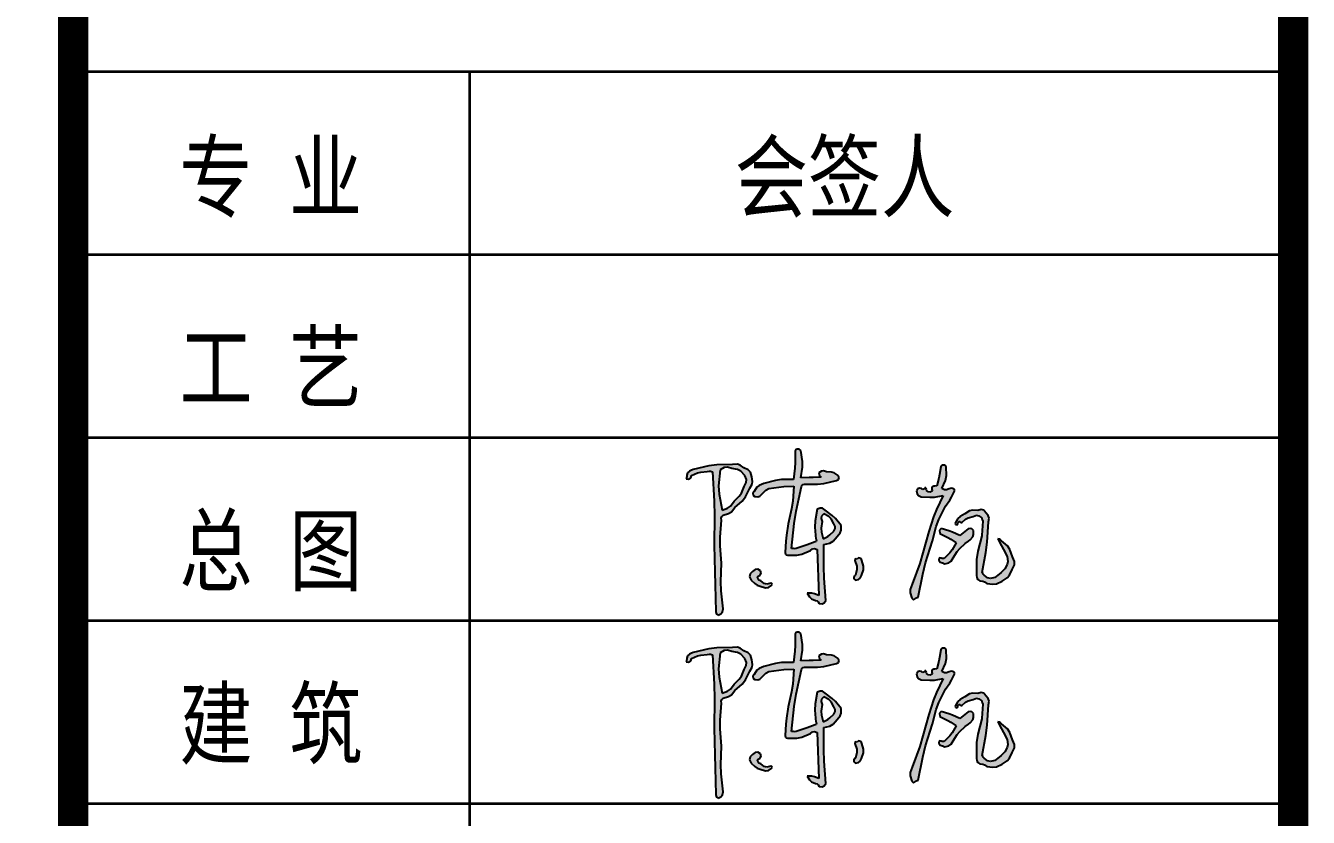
# Model space of a CAD drawing. Extents: x 1109697 to 1467097, y -139975 to 53891.
# Drawn here: x 1188641 to 1192847, y -127119 to -124523 of the extents above; entities that cross this region are included whole.
import ezdxf

# ---------------------------------------------------------------- set-up
doc = ezdxf.new("R2010")
doc.units = 0
doc.header["$LTSCALE"] = 1000
doc.header["$MEASUREMENT"] = 0
for name, color, linetype in [('A-ANNO-TEXT', 7, 'Continuous'), ('PUB_TEXT', 7, 'Continuous'), ('PUB_TITLE', 4, 'Continuous')]:
    doc.layers.add(name, color=color, linetype=linetype)
doc.layers.add('图框', color=4, linetype='Continuous', lineweight=35)
doc.styles.add('-黑体', font='simhei.ttf', dxfattribs={"width": 0.8})

# ---------------------------------------------------------------- blocks, each defined once
blk = doc.blocks.new('陈岚')
h = blk.add_hatch(color=256)
h.paths.add_polyline_path([(-3.976, 1.115), (-3.926, 1.233), (-3.919, 1.31), (-3.948, 1.435), (-3.991, 1.559), (-4.054, 1.625), (-4.177, 1.671), (-4.289, 1.741), (-4.366, 1.759), (-4.497, 1.747), (-4.936, 1.709), (-5.158, 1.666), (-5.58, 1.539), (-5.645, 1.504), (-5.677, 1.483), (-5.733, 1.435), (-5.745, 1.368), (-5.75, 1.335), (-5.761, 1.268), (-5.692, 1.257), (-5.632, 1.297), (-5.615, 1.365), (-5.457, 1.448), (-5.368, 1.477), (-5.191, 1.504), (-5.132, 1.517), (-5.098, 1.517), (-5.039, 1.504), (-4.944, 0.696), (-4.909, 0.289), (-4.865, -0.524), (-4.806, -1.258), (-4.774, -1.625), (-4.705, -2.358), (-4.696, -2.405), (-4.677, -2.431), (-4.636, -2.455), (-4.56, -2.411), (-4.525, -2.361), (-4.511, -2.274), (-4.592, -1.773), (-4.617, -1.518), (-4.636, -1.01), (-4.7, -0.536), (-4.714, -0.294), (-4.705, 0.185), (-4.718, 0.24), (-4.708, 0.281), (-4.67, 0.324), (-4.522, 0.374), (-4.447, 0.431), (-4.358, 0.56), (-4.165, 0.748), (-4.083, 0.868)])
h.paths.add_polyline_path([(-4.848, 1.127), (-4.837, 1.574), (-4.728, 1.649), (-4.639, 1.664), (-4.511, 1.629), (-4.35, 1.61), (-4.263, 1.571), (-4.143, 1.463), (-4.09, 1.352), (-4.09, 1.267), (-4.143, 1.157), (-4.205, 0.968), (-4.259, 0.874), (-4.393, 0.726), (-4.486, 0.589), (-4.56, 0.528), (-4.712, 0.462), (-4.822, 0.896)], flags=16)
h.paths.add_polyline_path([(-2.535, 1.294), (-2.511, 1.314), (-2.469, 1.324), (-2.114, 1.348), (-1.935, 1.379), (-1.593, 1.477), (-1.541, 1.508), (-1.524, 1.569), (-1.552, 1.622), (-1.671, 1.689), (-1.749, 1.707), (-1.885, 1.699), (-1.966, 1.724), (-2.025, 1.714), (-2.093, 1.664), (-2.081, 1.611), (-2.065, 1.583), (-2.024, 1.546), (-2.246, 1.523), (-2.357, 1.512), (-2.58, 1.49), (-2.557, 1.793), (-2.569, 1.951), (-2.635, 2.248), (-2.684, 2.285), (-2.751, 2.276), (-2.788, 2.227), (-2.769, 1.911), (-2.769, 1.751), (-2.788, 1.435), (-3.119, 1.408), (-3.286, 1.373), (-3.601, 1.268), (-3.728, 1.211), (-3.79, 1.154), (-3.858, 1.032), (-3.885, 0.982), (-3.871, 0.924), (-3.823, 0.893), (-3.741, 0.891), (-3.689, 0.914), (-3.635, 0.976), (-3.571, 1.054), (-3.532, 1.088), (-3.448, 1.143), (-3.175, 1.2), (-3.037, 1.223), (-2.76, 1.254), (-2.766, 0.83), (-2.786, 0.617), (-2.858, 0.199), (-2.884, -0.123), (-2.889, -0.285), (-2.885, -0.607), (-2.879, -0.646), (-2.855, -0.67), (-2.816, -0.677), (-2.557, -0.658), (-2.422, -0.62), (-2.191, -0.503), (-2.139, -0.451), (-2.078, -0.439), (-2.01, -0.468), (-1.956, -0.974), (-1.931, -1.226), (-1.885, -1.732), (-2.008, -1.695), (-2.076, -1.686), (-2.205, -1.691), (-2.138, -1.794), (-2.082, -1.84), (-1.968, -1.885), (-1.916, -1.891), (-1.885, -1.91), (-1.857, -1.955), (-1.777, -1.964), (-1.717, -1.934), (-1.677, -1.864), (-1.764, -1.248), (-1.795, -0.937), (-1.83, -0.315), (-1.664, -0.264), (-1.58, -0.204), (-1.475, -0.065), (-1.402, 0.039), (-1.38, 0.113), (-1.385, 0.24), (-1.554, 0.423), (-1.651, 0.505), (-1.857, 0.643), (-1.932, 0.686), (-1.993, 0.69), (-2.073, 0.657), (-2.11, 0.326), (-2.108, 0.154), (-2.066, -0.177), (-2.041, -0.199), (-2.044, -0.242), (-2.073, -0.26), (-2.292, -0.349), (-2.402, -0.393), (-2.621, -0.482), (-2.66, -0.482), (-2.68, -0.482), (-2.719, -0.482), (-2.692, 0.215), (-2.659, 0.565), (-2.552, 1.254)])
h.paths.add_polyline_path([(-1.941, 0.469), (-1.885, 0.532), (-1.743, 0.469), (-1.674, 0.408), (-1.593, 0.275), (-1.552, 0.205), (-1.548, 0.148), (-1.579, 0.073), (-1.677, -0.035), (-1.735, -0.084), (-1.857, -0.163), (-1.919, 0.023), (-1.932, 0.129), (-1.913, 0.324), (-1.95, 0.399)], flags=16)
h.paths.add_polyline_path([(-3.594, -1.302), (-3.537, -1.275), (-3.514, -1.213), (-3.538, -1.156), (-3.618, -1.115), (-3.694, -1.124), (-3.761, -1.184), (-3.823, -1.259), (-3.83, -1.342), (-3.781, -1.427), (-3.674, -1.52), (-3.606, -1.557), (-3.469, -1.594), (-3.363, -1.615), (-3.29, -1.598), (-3.205, -1.531), (-3.196, -1.51), (-3.21, -1.486), (-3.233, -1.482), (-3.342, -1.511), (-3.418, -1.498), (-3.51, -1.434), (-3.571, -1.418), (-3.606, -1.363)], flags=17)
h.paths.add_polyline_path([(-0.696, -0.847), (-0.753, -0.691), (-0.773, -0.641), (-0.846, -0.625), (-0.885, -0.663), (-0.913, -0.652), (-0.946, -0.674), (-0.947, -0.704), (-0.883, -0.854), (-0.872, -0.947), (-0.899, -1.107), (-0.941, -1.144), (-0.937, -1.214), (-0.892, -1.246), (-0.81, -1.223), (-0.766, -1.185), (-0.732, -1.107), (-0.691, -0.946)])
h.paths.add_polyline_path([(1.706, 1.407), (1.664, 1.458), (1.608, 1.473), (1.546, 1.449), (1.473, 1.41), (1.414, 1.408), (1.338, 1.442), (1.432, 1.67), (1.451, 1.808), (1.421, 2.053), (1.383, 2.097), (1.309, 2.094), (1.275, 2.046), (1.254, 1.828), (1.239, 1.72), (1.199, 1.504), (1.141, 1.498), (1.112, 1.489), (1.06, 1.463), (1.06, 1.422), (1.067, 1.4), (1.088, 1.365), (1.028, 1.325), (0.964, 1.328), (0.907, 1.372), (0.92, 1.398), (0.901, 1.433), (0.872, 1.435), (0.859, 1.4), (0.813, 1.386), (0.782, 1.407), (0.721, 1.417), (0.672, 1.393), (0.643, 1.338), (0.663, 1.255), (0.704, 1.209), (0.782, 1.178), (1.028, 1.18), (1.153, 1.194), (1.393, 1.247), (1.226, 0.851), (1.158, 0.644), (1.053, 0.226), (0.931, -0.374), (0.858, -0.672), (0.685, -1.26), (0.643, -1.41), (0.648, -1.504), (0.706, -1.649), (0.722, -1.669), (0.732, -1.678), (0.754, -1.691), (0.799, -1.65), (0.825, -1.633), (0.879, -1.607), (0.96, -0.968), (1.021, -0.649), (1.178, -0.024), (1.253, 0.381), (1.313, 0.582), (1.47, 0.963), (1.58, 1.131), (1.628, 1.222)])
h.paths.add_polyline_path([(2.216, 0.069), (2.283, 0.157), (2.298, 0.228), (2.301, 0.265), (2.296, 0.337), (2.247, 0.376), (2.205, 0.386), (2.144, 0.372), (2.055, 0.292), (2.01, 0.251), (1.921, 0.171), (1.717, 0.254), (1.61, 0.286), (1.393, 0.33), (1.348, 0.281), (1.362, 0.196), (1.421, 0.164), (1.595, 0.099), (1.679, 0.058), (1.838, -0.038), (1.738, -0.234), (1.675, -0.328), (1.532, -0.496), (1.477, -0.494), (1.449, -0.491), (1.393, -0.482), (1.384, -0.547), (1.426, -0.604), (1.491, -0.614), (1.516, -0.623), (1.528, -0.627), (1.553, -0.635), (1.664, -0.607), (1.725, -0.557), (1.775, -0.454), (1.88, -0.274), (1.944, -0.188), (2.088, -0.038), (2.176, 0.029)])
h.paths.add_polyline_path([(2.602, 0.844), (2.54, 0.912), (2.466, 0.93), (2.38, 0.9), (2.23, 0.897), (2.147, 0.869), (2.026, 0.782), (1.898, 0.701), (1.84, 0.638), (1.769, 0.504), (1.783, 0.474), (1.828, 0.466), (1.852, 0.49), (1.841, 0.524), (1.872, 0.563), (1.907, 0.56), (1.911, 0.538), (1.935, 0.523), (1.956, 0.532), (2.054, 0.636), (2.12, 0.679), (2.255, 0.726), (2.346, 0.761), (2.416, 0.753), (2.498, 0.699), (2.505, 0.668), (2.513, 0.653), (2.533, 0.629), (2.533, 0.457), (2.533, 0.371), (2.533, 0.199), (2.446, -0.233), (2.429, -0.459), (2.449, -0.899), (2.463, -0.973), (2.494, -1.015), (2.56, -1.052), (2.641, -1.054), (2.685, -1.066), (2.755, -1.107), (2.924, -1.123), (3.021, -1.103), (3.172, -1.024), (3.309, -0.916), (3.368, -0.838), (3.436, -0.677), (3.488, -0.548), (3.485, -0.453), (3.422, -0.329), (3.336, -0.129), (3.261, -0.032), (3.088, 0.101), (3.049, 0.128), (3.024, 0.137), (2.977, 0.143), (3.094, -0.046), (3.153, -0.14), (3.269, -0.329), (3.295, -0.464), (3.285, -0.546), (3.227, -0.67), (3.13, -0.78), (3.076, -0.832), (2.963, -0.927), (2.848, -0.963), (2.765, -0.951), (2.665, -0.885), (2.639, -0.858), (2.627, -0.844), (2.602, -0.816), (2.672, -0.252), (2.69, 0.033), (2.692, 0.601), (2.702, 0.705), (2.677, 0.772)])
for p, q in [((-2.751, 2.276), (-2.788, 2.227)), ((-2.788, 2.227), (-2.769, 1.911)), ((-2.684, 2.285), (-2.751, 2.276)), ((-2.635, 2.248), (-2.684, 2.285)), ((-2.569, 1.951), (-2.635, 2.248)), ((-2.769, 1.911), (-2.769, 1.751)), ((-2.58, 1.49), (-2.557, 1.793)), ((-2.557, 1.793), (-2.569, 1.951)), ((1.254, 1.828), (1.239, 1.72)), ((1.275, 2.046), (1.254, 1.828)), ((1.309, 2.094), (1.275, 2.046)), ((1.383, 2.097), (1.309, 2.094)), ((1.421, 2.053), (1.383, 2.097)), ((1.451, 1.808), (1.421, 2.053)), ((1.432, 1.67), (1.451, 1.808)), ((-5.733, 1.435), (-5.745, 1.368)), ((-5.677, 1.483), (-5.733, 1.435)), ((-5.645, 1.504), (-5.677, 1.483)), ((-5.58, 1.539), (-5.645, 1.504)), ((-5.615, 1.365), (-5.457, 1.448)), ((-5.158, 1.666), (-5.58, 1.539)), ((-5.457, 1.448), (-5.368, 1.477)), ((-5.368, 1.477), (-5.191, 1.504)), ((-5.191, 1.504), (-5.132, 1.517)), ((-4.936, 1.709), (-5.158, 1.666)), ((-5.132, 1.517), (-5.098, 1.517)), ((-5.098, 1.517), (-5.039, 1.504)), ((-5.039, 1.504), (-4.944, 0.696)), ((-4.497, 1.747), (-4.936, 1.709)), ((-4.837, 1.574), (-4.848, 1.127)), ((-4.728, 1.649), (-4.837, 1.574)), ((-4.639, 1.664), (-4.728, 1.649)), ((-4.511, 1.629), (-4.639, 1.664)), ((-4.35, 1.61), (-4.511, 1.629)), ((-4.366, 1.759), (-4.497, 1.747)), ((-4.289, 1.741), (-4.366, 1.759)), ((-4.263, 1.571), (-4.35, 1.61)), ((-4.177, 1.671), (-4.289, 1.741)), ((-4.143, 1.463), (-4.263, 1.571)), ((-4.054, 1.625), (-4.177, 1.671)), ((-4.09, 1.352), (-4.143, 1.463)), ((-3.991, 1.559), (-4.054, 1.625)), ((-3.948, 1.435), (-3.991, 1.559)), ((-3.919, 1.31), (-3.948, 1.435)), ((-2.788, 1.435), (-3.119, 1.408)), ((-2.769, 1.751), (-2.788, 1.435)), ((-2.357, 1.512), (-2.58, 1.49)), ((-2.246, 1.523), (-2.357, 1.512)), ((-2.024, 1.546), (-2.246, 1.523)), ((-2.025, 1.714), (-2.093, 1.664)), ((-2.093, 1.664), (-2.081, 1.611)), ((-2.081, 1.611), (-2.065, 1.583)), ((-2.065, 1.583), (-2.024, 1.546)), ((-1.966, 1.724), (-2.025, 1.714)), ((-1.885, 1.699), (-1.966, 1.724)), ((-1.935, 1.379), (-1.593, 1.477)), ((-1.749, 1.707), (-1.885, 1.699)), ((-1.671, 1.689), (-1.749, 1.707)), ((-1.552, 1.622), (-1.671, 1.689)), ((-1.593, 1.477), (-1.541, 1.508)), ((-1.524, 1.569), (-1.552, 1.622)), ((-1.541, 1.508), (-1.524, 1.569)), ((0.872, 1.435), (0.859, 1.4)), ((0.901, 1.433), (0.872, 1.435)), ((0.92, 1.398), (0.901, 1.433)), ((1.112, 1.489), (1.06, 1.463)), ((1.06, 1.463), (1.06, 1.422)), ((1.141, 1.498), (1.112, 1.489)), ((1.199, 1.504), (1.141, 1.498)), ((1.239, 1.72), (1.199, 1.504)), ((1.338, 1.442), (1.432, 1.67)), ((1.414, 1.408), (1.338, 1.442)), ((1.546, 1.449), (1.473, 1.41)), ((1.608, 1.473), (1.546, 1.449)), ((1.664, 1.458), (1.608, 1.473)), ((1.706, 1.407), (1.664, 1.458)), ((-5.75, 1.335), (-5.761, 1.268)), ((-5.761, 1.268), (-5.692, 1.257)), ((-5.745, 1.368), (-5.75, 1.335)), ((-5.692, 1.257), (-5.632, 1.297)), ((-5.632, 1.297), (-5.615, 1.365)), ((-4.848, 1.127), (-4.822, 0.896)), ((-4.205, 0.968), (-4.143, 1.157)), ((-4.143, 1.157), (-4.09, 1.267)), ((-4.09, 1.267), (-4.09, 1.352)), ((-4.083, 0.868), (-3.976, 1.115)), ((-3.976, 1.115), (-3.926, 1.233)), ((-3.926, 1.233), (-3.919, 1.31)), ((-3.79, 1.154), (-3.858, 1.032)), ((-3.728, 1.211), (-3.79, 1.154)), ((-3.601, 1.268), (-3.728, 1.211)), ((-3.286, 1.373), (-3.601, 1.268)), ((-3.571, 1.054), (-3.532, 1.088)), ((-3.532, 1.088), (-3.448, 1.143)), ((-3.448, 1.143), (-3.175, 1.2)), ((-3.119, 1.408), (-3.286, 1.373)), ((-3.175, 1.2), (-3.037, 1.223)), ((-3.037, 1.223), (-2.76, 1.254)), ((-2.76, 1.254), (-2.766, 0.83)), ((-2.659, 0.565), (-2.552, 1.254)), ((-2.552, 1.254), (-2.535, 1.294)), ((-2.535, 1.294), (-2.511, 1.314)), ((-2.511, 1.314), (-2.469, 1.324)), ((-2.469, 1.324), (-2.114, 1.348)), ((-2.114, 1.348), (-1.935, 1.379)), ((0.672, 1.393), (0.643, 1.338)), ((0.643, 1.338), (0.663, 1.255)), ((0.663, 1.255), (0.704, 1.209)), ((0.721, 1.417), (0.672, 1.393)), ((0.704, 1.209), (0.782, 1.178)), ((0.782, 1.407), (0.721, 1.417)), ((0.813, 1.386), (0.782, 1.407)), ((0.782, 1.178), (1.028, 1.18)), ((0.859, 1.4), (0.813, 1.386)), ((0.907, 1.372), (0.92, 1.398)), ((0.964, 1.328), (0.907, 1.372)), ((1.028, 1.325), (0.964, 1.328)), ((1.088, 1.365), (1.028, 1.325)), ((1.028, 1.18), (1.153, 1.194)), ((1.06, 1.422), (1.067, 1.4)), ((1.067, 1.4), (1.088, 1.365)), ((1.153, 1.194), (1.393, 1.247)), ((1.393, 1.247), (1.226, 0.851)), ((1.473, 1.41), (1.414, 1.408)), ((1.47, 0.963), (1.58, 1.131)), ((1.58, 1.131), (1.628, 1.222)), ((1.628, 1.222), (1.706, 1.407)), ((-4.822, 0.896), (-4.712, 0.462)), ((-4.486, 0.589), (-4.393, 0.726)), ((-4.393, 0.726), (-4.259, 0.874)), ((-4.358, 0.56), (-4.165, 0.748)), ((-4.259, 0.874), (-4.205, 0.968)), ((-4.165, 0.748), (-4.083, 0.868)), ((-3.858, 1.032), (-3.885, 0.982)), ((-3.885, 0.982), (-3.871, 0.924)), ((-3.871, 0.924), (-3.823, 0.893)), ((-3.823, 0.893), (-3.741, 0.891)), ((-3.741, 0.891), (-3.689, 0.914)), ((-3.689, 0.914), (-3.635, 0.976)), ((-3.635, 0.976), (-3.571, 1.054)), ((-2.766, 0.83), (-2.786, 0.617)), ((1.226, 0.851), (1.158, 0.644)), ((1.313, 0.582), (1.47, 0.963)), ((2.026, 0.782), (1.898, 0.701)), ((2.147, 0.869), (2.026, 0.782)), ((2.12, 0.679), (2.255, 0.726)), ((2.23, 0.897), (2.147, 0.869)), ((2.38, 0.9), (2.23, 0.897)), ((2.255, 0.726), (2.346, 0.761)), ((2.346, 0.761), (2.416, 0.753)), ((2.466, 0.93), (2.38, 0.9)), ((2.416, 0.753), (2.498, 0.699)), ((2.54, 0.912), (2.466, 0.93)), ((2.602, 0.844), (2.54, 0.912)), ((2.677, 0.772), (2.602, 0.844)), ((2.702, 0.705), (2.677, 0.772)), ((-4.944, 0.696), (-4.909, 0.289)), ((-4.712, 0.462), (-4.56, 0.528)), ((-4.67, 0.324), (-4.522, 0.374)), ((-4.56, 0.528), (-4.486, 0.589)), ((-4.522, 0.374), (-4.447, 0.431)), ((-4.447, 0.431), (-4.358, 0.56)), ((-2.786, 0.617), (-2.858, 0.199)), ((-2.692, 0.215), (-2.659, 0.565)), ((-2.073, 0.657), (-2.11, 0.326)), ((-1.993, 0.69), (-2.073, 0.657)), ((-1.932, 0.686), (-1.993, 0.69)), ((-1.941, 0.469), (-1.95, 0.399)), ((-1.95, 0.399), (-1.913, 0.324)), ((-1.885, 0.532), (-1.941, 0.469)), ((-1.857, 0.643), (-1.932, 0.686)), ((-1.743, 0.469), (-1.885, 0.532)), ((-1.651, 0.505), (-1.857, 0.643)), ((-1.674, 0.408), (-1.743, 0.469)), ((-1.593, 0.275), (-1.674, 0.408)), ((-1.554, 0.423), (-1.651, 0.505)), ((-1.385, 0.24), (-1.554, 0.423)), ((1.158, 0.644), (1.053, 0.226)), ((1.178, -0.024), (1.253, 0.381)), ((1.253, 0.381), (1.313, 0.582)), ((1.84, 0.638), (1.769, 0.504)), ((1.769, 0.504), (1.783, 0.474)), ((1.783, 0.474), (1.828, 0.466)), ((1.828, 0.466), (1.852, 0.49)), ((1.898, 0.701), (1.84, 0.638)), ((1.841, 0.524), (1.872, 0.563)), ((1.852, 0.49), (1.841, 0.524)), ((1.872, 0.563), (1.907, 0.56)), ((1.907, 0.56), (1.911, 0.538)), ((1.911, 0.538), (1.935, 0.523)), ((1.935, 0.523), (1.956, 0.532)), ((1.956, 0.532), (2.054, 0.636)), ((2.054, 0.636), (2.12, 0.679)), ((2.144, 0.372), (2.055, 0.292)), ((2.205, 0.386), (2.144, 0.372)), ((2.247, 0.376), (2.205, 0.386)), ((2.296, 0.337), (2.247, 0.376)), ((2.498, 0.699), (2.505, 0.668)), ((2.505, 0.668), (2.513, 0.653)), ((2.513, 0.653), (2.533, 0.629)), ((2.533, 0.629), (2.533, 0.457)), ((2.533, 0.457), (2.533, 0.371)), ((2.533, 0.371), (2.533, 0.199)), ((2.69, 0.033), (2.692, 0.601)), ((2.692, 0.601), (2.702, 0.705)), ((-4.909, 0.289), (-4.865, -0.524)), ((-4.718, 0.24), (-4.708, 0.281)), ((-4.705, 0.185), (-4.718, 0.24)), ((-4.714, -0.294), (-4.705, 0.185)), ((-4.708, 0.281), (-4.67, 0.324)), ((-2.858, 0.199), (-2.884, -0.123)), ((-2.719, -0.482), (-2.692, 0.215)), ((-2.11, 0.326), (-2.108, 0.154)), ((-2.108, 0.154), (-2.066, -0.177)), ((-1.913, 0.324), (-1.932, 0.129)), ((-1.932, 0.129), (-1.919, 0.023)), ((-1.919, 0.023), (-1.857, -0.163)), ((-1.677, -0.035), (-1.579, 0.073)), ((-1.552, 0.205), (-1.593, 0.275)), ((-1.579, 0.073), (-1.548, 0.148)), ((-1.548, 0.148), (-1.552, 0.205)), ((-1.475, -0.065), (-1.402, 0.039)), ((-1.402, 0.039), (-1.38, 0.113)), ((-1.38, 0.113), (-1.385, 0.24)), ((1.053, 0.226), (0.931, -0.374)), ((1.393, 0.33), (1.348, 0.281)), ((1.348, 0.281), (1.362, 0.196)), ((1.362, 0.196), (1.421, 0.164)), ((1.61, 0.286), (1.393, 0.33)), ((1.421, 0.164), (1.595, 0.099)), ((1.595, 0.099), (1.679, 0.058)), ((1.717, 0.254), (1.61, 0.286)), ((1.679, 0.058), (1.838, -0.038)), ((1.921, 0.171), (1.717, 0.254)), ((2.01, 0.251), (1.921, 0.171)), ((2.055, 0.292), (2.01, 0.251)), ((2.088, -0.038), (2.176, 0.029)), ((2.176, 0.029), (2.216, 0.069)), ((2.216, 0.069), (2.283, 0.157)), ((2.283, 0.157), (2.298, 0.228)), ((2.301, 0.265), (2.296, 0.337)), ((2.298, 0.228), (2.301, 0.265)), ((2.533, 0.199), (2.446, -0.233)), ((2.672, -0.252), (2.69, 0.033)), ((3.024, 0.137), (2.977, 0.143)), ((2.977, 0.143), (3.094, -0.046)), ((3.049, 0.128), (3.024, 0.137)), ((3.088, 0.101), (3.049, 0.128)), ((3.261, -0.032), (3.088, 0.101)), ((-4.7, -0.536), (-4.714, -0.294)), ((-2.884, -0.123), (-2.889, -0.285)), ((-2.889, -0.285), (-2.885, -0.607)), ((-2.292, -0.349), (-2.402, -0.393)), ((-2.073, -0.26), (-2.292, -0.349)), ((-2.044, -0.242), (-2.073, -0.26)), ((-2.066, -0.177), (-2.041, -0.199)), ((-2.041, -0.199), (-2.044, -0.242)), ((-1.857, -0.163), (-1.735, -0.084)), ((-1.83, -0.315), (-1.664, -0.264)), ((-1.795, -0.937), (-1.83, -0.315)), ((-1.735, -0.084), (-1.677, -0.035)), ((-1.664, -0.264), (-1.58, -0.204)), ((-1.58, -0.204), (-1.475, -0.065)), ((1.021, -0.649), (1.178, -0.024)), ((1.675, -0.328), (1.532, -0.496)), ((1.738, -0.234), (1.675, -0.328)), ((1.838, -0.038), (1.738, -0.234)), ((1.775, -0.454), (1.88, -0.274)), ((1.88, -0.274), (1.944, -0.188)), ((1.944, -0.188), (2.088, -0.038)), ((2.446, -0.233), (2.429, -0.459)), ((2.602, -0.816), (2.672, -0.252)), ((3.094, -0.046), (3.153, -0.14)), ((3.153, -0.14), (3.269, -0.329)), ((3.336, -0.129), (3.261, -0.032)), ((3.269, -0.329), (3.295, -0.464)), ((3.422, -0.329), (3.336, -0.129)), ((3.485, -0.453), (3.422, -0.329)), ((-4.865, -0.524), (-4.806, -1.258)), ((-4.636, -1.01), (-4.7, -0.536)), ((-2.885, -0.607), (-2.879, -0.646)), ((-2.879, -0.646), (-2.855, -0.67)), ((-2.855, -0.67), (-2.816, -0.677)), ((-2.816, -0.677), (-2.557, -0.658)), ((-2.68, -0.482), (-2.719, -0.482)), ((-2.66, -0.482), (-2.68, -0.482)), ((-2.621, -0.482), (-2.66, -0.482)), ((-2.402, -0.393), (-2.621, -0.482)), ((-2.557, -0.658), (-2.422, -0.62)), ((-2.422, -0.62), (-2.191, -0.503)), ((-2.191, -0.503), (-2.139, -0.451)), ((-2.139, -0.451), (-2.078, -0.439)), ((-2.078, -0.439), (-2.01, -0.468)), ((-2.01, -0.468), (-1.956, -0.974)), ((-0.946, -0.674), (-0.947, -0.704)), ((-0.947, -0.704), (-0.883, -0.854)), ((-0.913, -0.652), (-0.946, -0.674)), ((-0.885, -0.663), (-0.913, -0.652)), ((-0.846, -0.625), (-0.885, -0.663)), ((-0.773, -0.641), (-0.846, -0.625)), ((-0.753, -0.691), (-0.773, -0.641)), ((-0.696, -0.847), (-0.753, -0.691)), ((0.858, -0.672), (0.685, -1.26)), ((0.931, -0.374), (0.858, -0.672)), ((0.96, -0.968), (1.021, -0.649)), ((1.393, -0.482), (1.384, -0.547)), ((1.384, -0.547), (1.426, -0.604)), ((1.449, -0.491), (1.393, -0.482)), ((1.426, -0.604), (1.491, -0.614)), ((1.477, -0.494), (1.449, -0.491)), ((1.532, -0.496), (1.477, -0.494)), ((1.491, -0.614), (1.516, -0.623)), ((1.516, -0.623), (1.528, -0.627)), ((1.528, -0.627), (1.553, -0.635)), ((1.553, -0.635), (1.664, -0.607)), ((1.664, -0.607), (1.725, -0.557)), ((1.725, -0.557), (1.775, -0.454)), ((2.429, -0.459), (2.449, -0.899)), ((3.227, -0.67), (3.13, -0.78)), ((3.285, -0.546), (3.227, -0.67)), ((3.295, -0.464), (3.285, -0.546)), ((3.368, -0.838), (3.436, -0.677)), ((3.436, -0.677), (3.488, -0.548)), ((3.488, -0.548), (3.485, -0.453)), ((-4.617, -1.518), (-4.636, -1.01)), ((-1.956, -0.974), (-1.931, -1.226)), ((-1.764, -1.248), (-1.795, -0.937)), ((-0.872, -0.947), (-0.899, -1.107)), ((-0.883, -0.854), (-0.872, -0.947)), ((-0.732, -1.107), (-0.691, -0.946)), ((-0.691, -0.946), (-0.696, -0.847)), ((0.879, -1.607), (0.96, -0.968)), ((2.449, -0.899), (2.463, -0.973)), ((2.463, -0.973), (2.494, -1.015)), ((2.494, -1.015), (2.56, -1.052)), ((2.56, -1.052), (2.641, -1.054)), ((2.627, -0.844), (2.602, -0.816)), ((2.639, -0.858), (2.627, -0.844)), ((2.665, -0.885), (2.639, -0.858)), ((2.641, -1.054), (2.685, -1.066)), ((2.765, -0.951), (2.665, -0.885)), ((2.685, -1.066), (2.755, -1.107)), ((2.848, -0.963), (2.765, -0.951)), ((2.963, -0.927), (2.848, -0.963)), ((3.076, -0.832), (2.963, -0.927)), ((3.021, -1.103), (3.172, -1.024)), ((3.13, -0.78), (3.076, -0.832)), ((3.172, -1.024), (3.309, -0.916)), ((3.309, -0.916), (3.368, -0.838)), ((-4.806, -1.258), (-4.774, -1.625)), ((-3.823, -1.259), (-3.83, -1.342)), ((-3.83, -1.342), (-3.781, -1.427)), ((-3.761, -1.184), (-3.823, -1.259)), ((-3.694, -1.124), (-3.761, -1.184)), ((-3.618, -1.115), (-3.694, -1.124)), ((-3.538, -1.156), (-3.618, -1.115)), ((-3.606, -1.363), (-3.594, -1.302)), ((-3.571, -1.418), (-3.606, -1.363)), ((-3.594, -1.302), (-3.537, -1.275)), ((-3.51, -1.434), (-3.571, -1.418)), ((-3.514, -1.213), (-3.538, -1.156)), ((-3.537, -1.275), (-3.514, -1.213)), ((-1.931, -1.226), (-1.885, -1.732)), ((-1.677, -1.864), (-1.764, -1.248)), ((-0.899, -1.107), (-0.941, -1.144)), ((-0.941, -1.144), (-0.937, -1.214)), ((-0.937, -1.214), (-0.892, -1.246)), ((-0.892, -1.246), (-0.81, -1.223)), ((-0.81, -1.223), (-0.766, -1.185)), ((-0.766, -1.185), (-0.732, -1.107)), ((0.685, -1.26), (0.643, -1.41)), ((0.643, -1.41), (0.648, -1.504)), ((2.755, -1.107), (2.924, -1.123)), ((2.924, -1.123), (3.021, -1.103)), ((-4.774, -1.625), (-4.705, -2.358)), ((-4.592, -1.773), (-4.617, -1.518)), ((-4.511, -2.274), (-4.592, -1.773)), ((-3.781, -1.427), (-3.674, -1.52)), ((-3.674, -1.52), (-3.606, -1.557)), ((-3.606, -1.557), (-3.469, -1.594)), ((-3.418, -1.498), (-3.51, -1.434)), ((-3.469, -1.594), (-3.363, -1.615)), ((-3.342, -1.511), (-3.418, -1.498)), ((-3.363, -1.615), (-3.29, -1.598)), ((-3.233, -1.482), (-3.342, -1.511)), ((-3.29, -1.598), (-3.205, -1.531)), ((-3.21, -1.486), (-3.233, -1.482)), ((-3.196, -1.51), (-3.21, -1.486)), ((-3.205, -1.531), (-3.196, -1.51)), ((-2.076, -1.686), (-2.205, -1.691)), ((-2.205, -1.691), (-2.138, -1.794)), ((-2.008, -1.695), (-2.076, -1.686)), ((-1.885, -1.732), (-2.008, -1.695)), ((0.648, -1.504), (0.706, -1.649)), ((0.706, -1.649), (0.722, -1.669)), ((0.722, -1.669), (0.732, -1.678)), ((0.732, -1.678), (0.754, -1.691)), ((0.754, -1.691), (0.799, -1.65)), ((0.799, -1.65), (0.825, -1.633)), ((0.825, -1.633), (0.879, -1.607)), ((-2.138, -1.794), (-2.082, -1.84)), ((-2.082, -1.84), (-1.968, -1.885)), ((-1.968, -1.885), (-1.916, -1.891)), ((-1.916, -1.891), (-1.885, -1.91)), ((-1.885, -1.91), (-1.857, -1.955)), ((-1.857, -1.955), (-1.777, -1.964)), ((-1.777, -1.964), (-1.717, -1.934)), ((-1.717, -1.934), (-1.677, -1.864)), ((-4.705, -2.358), (-4.696, -2.405)), ((-4.696, -2.405), (-4.677, -2.431)), ((-4.677, -2.431), (-4.636, -2.455)), ((-4.636, -2.455), (-4.56, -2.411)), ((-4.56, -2.411), (-4.525, -2.361)), ((-4.525, -2.361), (-4.511, -2.274))]:
    blk.add_line(p, q)
blk = doc.blocks.new('图签01')
at = {"layer": '图框', "color": 4}
for p, q in [((1793883, 97064.5), (1797883, 97064.5)), ((1793883, 96464.5), (1797883, 96464.5)), ((1793883, 95864.5), (1797883, 95864.5)), ((1793883, 95264.5), (1797883, 95264.5)), ((1793883, 94664.5), (1797883, 94664.5))]:
    blk.add_line(p, q, dxfattribs=at)
at = {"layer": '图框', "linetype": 'Continuous'}
blk.add_line((1795183, 92264.5), (1795183, 97064.5), dxfattribs=at)
at = {"layer": 'A-ANNO-TEXT', "xscale": 118.0979999999999, "yscale": 118.0979999999999, "zscale": 118.0979999999999, "rotation": 356.3976698468196}
for p in [(1796562.4, 95536.7, 1526.9), (1796562.4, 94936.7, 1526.9)]:
    blk.add_blockref('陈岚', p, dxfattribs=at)
at = {"layer": '图框', "style": '-黑体', "width": 0.8}
for s, p in [('专 业', (1794231.1, 96608.6)), ('会签人', (1796052, 96608.6)), ('工 艺', (1794231.1, 95983.6)), ('总 图', (1794231.1, 95383.6)), ('建 筑', (1794231.1, 94815.6))]:
    blk.add_text(s, height=220, dxfattribs=at).set_placement(p)

msp = doc.modelspace()

# ---------------------------------------------------------------- linework, layer by layer
at = {"layer": 'PUB_TITLE', "const_width": 100}
msp.add_lwpolyline([(1112197, -138975.4), (1192797, -138975.4), (1192797, -81575.4), (1112197, -81575.4)], close=True, dxfattribs=at)
msp.add_lwpolyline([(1188797, -81575.4), (1188797, -138975.4)], dxfattribs=at)

# ---------------------------------------------------------------- block references
at = {"layer": 'PUB_TEXT'}
msp.add_blockref('图签01', (-605086, -221737.8), dxfattribs=at)

doc.saveas('drawing.dxf')
